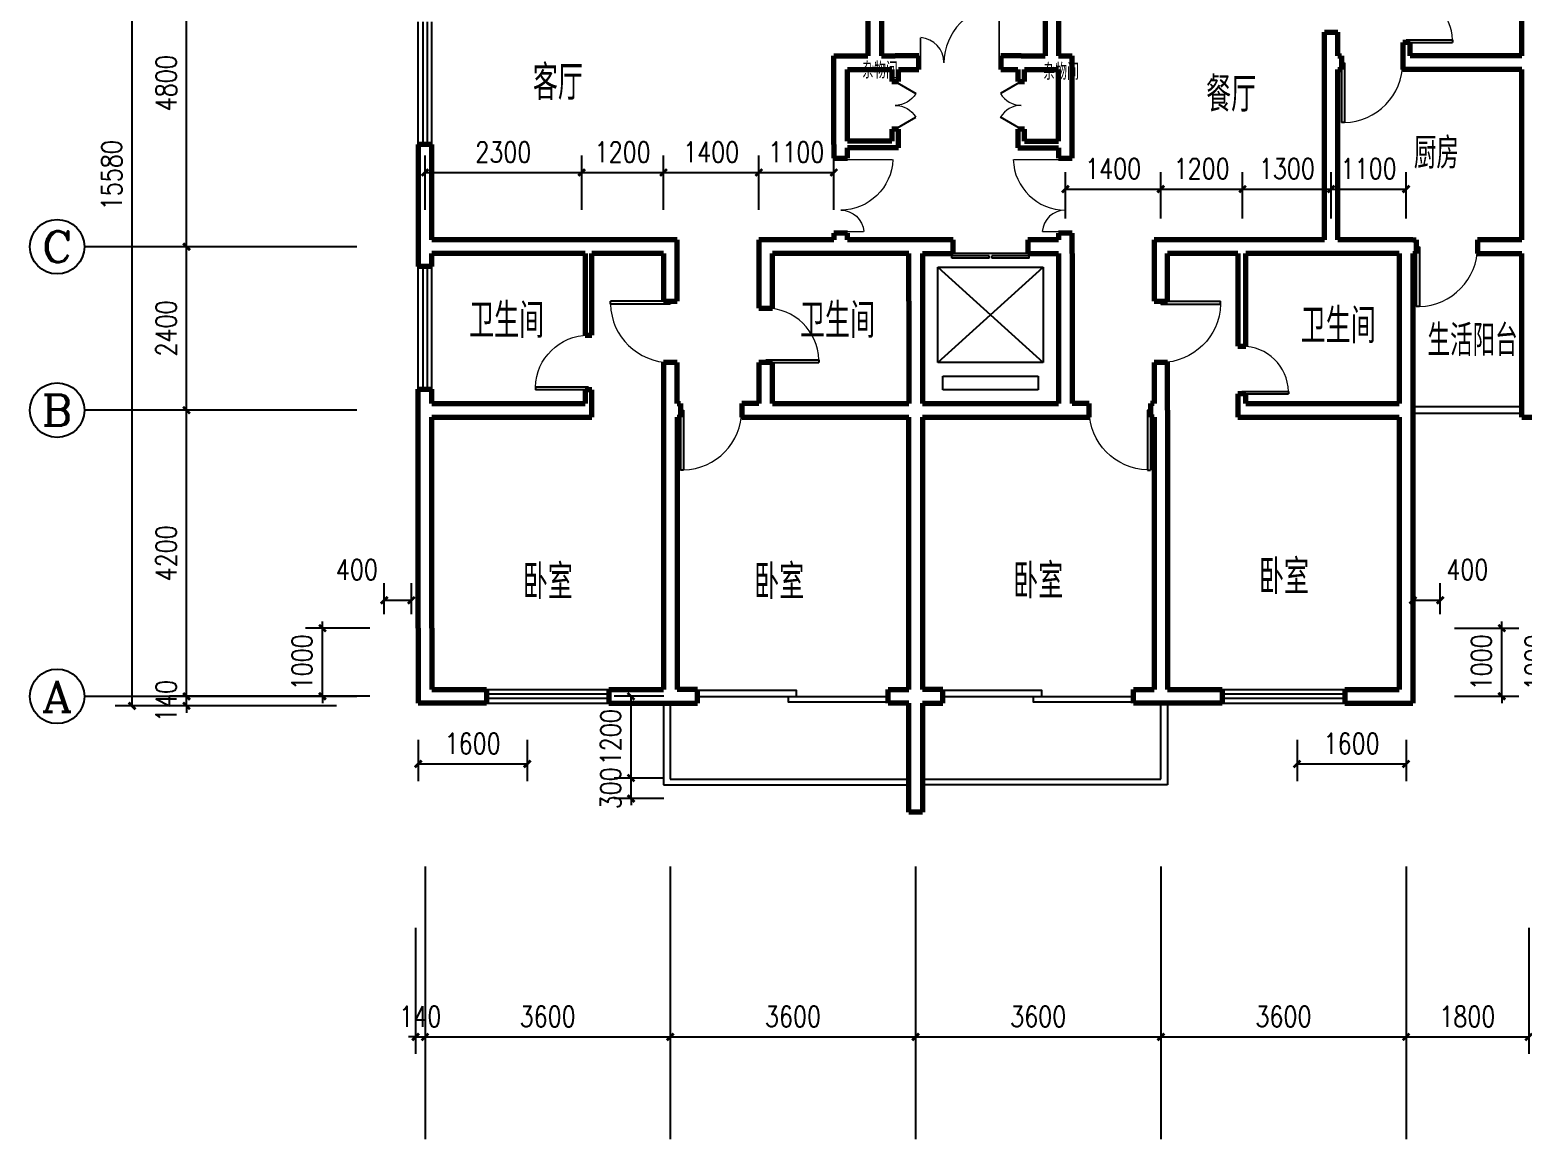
# Model space of a CAD drawing. Extents: x -389630 to -350334, y 113124 to 141441.
# Drawn here: x -389630 to -367712, y 113283 to 129566 of the extents above; entities that cross this region are included whole.
import ezdxf
from ezdxf.enums import TextEntityAlignment as Align

# ---------------------------------------------------------------- set-up
doc = ezdxf.new("R2010")
doc.units = 0
doc.header["$LTSCALE"] = 1000
doc.header["$MEASUREMENT"] = 0
doc.header["$PDMODE"] = 34
doc.linetypes.add('DASHED', pattern=[0.75, 0.5, -0.25])
doc.layers.get('0').update_dxf_attribs({"linetype": 'CONTINUOUS'})
doc.layers.get('Defpoints').update_dxf_attribs({"linetype": 'CONTINUOUS'})
for name, color, linetype in [('Balcony', 30, 'CONTINUOUS'), ('Door', 242, 'CONTINUOUS'), ('Elevator', 5, 'CONTINUOUS'), ('PUB_DIM', 3, 'CONTINUOUS'), ('PUB_TEXT', 7, 'CONTINUOUS'), ('WINDOW', 3, 'CONTINUOUS')]:
    doc.layers.add(name, color=color, linetype=linetype)
doc.layers.add('WALL', color=7, linetype='CONTINUOUS', lineweight=70)
doc.styles.add('_TCH_AXIS', font='COMPLEX', dxfattribs={"bigfont": 'GBCBIG'})
doc.styles.add('DIM_FONT', font='SIMPLEX.shx', dxfattribs={"width": 0.8})
doc.styles.add('样式 1', font='SIMPLEX.shx', dxfattribs={"bigfont": 'GBCBIG.shx'})
doc.dimstyles.new('DIMN', dxfattribs={"dimtxt": 300, "dimasz": 100, "dimexe": 250, "dimexo": 300, "dimgap": 150, "dimtad": 1, "dimdec": 0, "dimzin": 0, "dimdsep": 46, "dimtxsty": 'DIM_FONT', "dimblk": 'ARCHTICK', "dimcen": 0.09, "dimclrt": 7, "dimazin": 2, "dimtfac": 1, "dimtdec": 0, "dimtix": 1, "dimtmove": 2, "dimatfit": 3, "dimldrblk": 'ARCHTICK', "dimfxl": 1, "dimtolj": 1, "dimtzin": 0, "dimarcsym": 0})

# ---------------------------------------------------------------- blocks, each defined once
blk = doc.blocks.new('_ArchTick')
at = {"color": 0, "linetype": 'ByBlock', "const_width": 0.4}
blk.add_lwpolyline([(-0.5, -0.5), (0.5, 0.5)], dxfattribs=at)
blk = doc.blocks.new('*D607')
at = {"layer": 'Defpoints', "color": 0}
for p in [(-383970, 116683), (-383830, 116683), (-383830, 114783)]:
    blk.add_point(p, dxfattribs=at)
at = {"layer": 'PUB_DIM', "color": 0, "lineweight": -2}
for p, q in [((-383970, 116383), (-383970, 114533)), ((-383830, 116383), (-383830, 114533)), ((-383970, 114783), (-384070, 114783)), ((-383970, 114783), (-383830, 114783)), ((-383830, 114783), (-383730, 114783))]:
    blk.add_line(p, q, dxfattribs=at)
at = {"layer": 'PUB_DIM', "color": 0, "lineweight": -2, "xscale": 100, "yscale": 100, "zscale": 100}
blk.add_blockref('_ArchTick', (-383970, 114783), dxfattribs=at)
at = {"layer": 'PUB_DIM', "color": 0, "lineweight": -2, "xscale": 100, "yscale": 100, "zscale": 100, "rotation": 180}
blk.add_blockref('_ArchTick', (-383830, 114783), dxfattribs=at)
at = {"layer": 'PUB_DIM', "color": 7, "insert": (-383900, 115083), "char_height": 300, "attachment_point": 5, "style": 'DIM_FONT'}
blk.add_mtext('\\A1;140', dxfattribs=at)
blk = doc.blocks.new('*D606')
at = {"layer": 'Defpoints', "color": 0}
for p in [(-383830, 116683), (-380230, 116683), (-380230, 114783)]:
    blk.add_point(p, dxfattribs=at)
at = {"layer": 'PUB_DIM', "color": 0, "lineweight": -2}
for p, q in [((-383830, 116383), (-383830, 114533)), ((-380230, 116383), (-380230, 114533)), ((-383830, 114783), (-380230, 114783))]:
    blk.add_line(p, q, dxfattribs=at)
at = {"layer": 'PUB_DIM', "color": 0, "lineweight": -2, "xscale": 100, "yscale": 100, "zscale": 100, "rotation": 180}
blk.add_blockref('_ArchTick', (-383830, 114783), dxfattribs=at)
at = {"layer": 'PUB_DIM', "color": 0, "lineweight": -2, "xscale": 100, "yscale": 100, "zscale": 100}
blk.add_blockref('_ArchTick', (-380230, 114783), dxfattribs=at)
at = {"layer": 'PUB_DIM', "color": 7, "insert": (-382030, 115083), "char_height": 300, "attachment_point": 5, "style": 'DIM_FONT'}
blk.add_mtext('\\A1;3600', dxfattribs=at)
blk = doc.blocks.new('*D605')
at = {"layer": 'Defpoints', "color": 0}
for p in [(-380230, 116683), (-376630, 116683), (-376630, 114783)]:
    blk.add_point(p, dxfattribs=at)
at = {"layer": 'PUB_DIM', "color": 0, "lineweight": -2}
for p, q in [((-380230, 116383), (-380230, 114533)), ((-376630, 116383), (-376630, 114533)), ((-380230, 114783), (-376630, 114783))]:
    blk.add_line(p, q, dxfattribs=at)
at = {"layer": 'PUB_DIM', "color": 0, "lineweight": -2, "xscale": 100, "yscale": 100, "zscale": 100, "rotation": 180}
blk.add_blockref('_ArchTick', (-380230, 114783), dxfattribs=at)
at = {"layer": 'PUB_DIM', "color": 0, "lineweight": -2, "xscale": 100, "yscale": 100, "zscale": 100}
blk.add_blockref('_ArchTick', (-376630, 114783), dxfattribs=at)
at = {"layer": 'PUB_DIM', "color": 7, "insert": (-378430, 115083), "char_height": 300, "attachment_point": 5, "style": 'DIM_FONT'}
blk.add_mtext('\\A1;3600', dxfattribs=at)
blk = doc.blocks.new('*D604')
at = {"layer": 'Defpoints', "color": 0}
for p in [(-376630, 116683), (-373030, 116683), (-373030, 114783)]:
    blk.add_point(p, dxfattribs=at)
at = {"layer": 'PUB_DIM', "color": 0, "lineweight": -2}
for p, q in [((-376630, 116383), (-376630, 114533)), ((-373030, 116383), (-373030, 114533)), ((-376630, 114783), (-373030, 114783))]:
    blk.add_line(p, q, dxfattribs=at)
at = {"layer": 'PUB_DIM', "color": 0, "lineweight": -2, "xscale": 100, "yscale": 100, "zscale": 100, "rotation": 180}
blk.add_blockref('_ArchTick', (-376630, 114783), dxfattribs=at)
at = {"layer": 'PUB_DIM', "color": 0, "lineweight": -2, "xscale": 100, "yscale": 100, "zscale": 100}
blk.add_blockref('_ArchTick', (-373030, 114783), dxfattribs=at)
at = {"layer": 'PUB_DIM', "color": 7, "insert": (-374830, 115083), "char_height": 300, "attachment_point": 5, "style": 'DIM_FONT'}
blk.add_mtext('\\A1;3600', dxfattribs=at)
blk = doc.blocks.new('*D603')
at = {"layer": 'Defpoints', "color": 0}
for p in [(-373030, 116683), (-369430, 116683), (-369430, 114783)]:
    blk.add_point(p, dxfattribs=at)
at = {"layer": 'PUB_DIM', "color": 0, "lineweight": -2}
for p, q in [((-373030, 116383), (-373030, 114533)), ((-369430, 116383), (-369430, 114533)), ((-373030, 114783), (-369430, 114783))]:
    blk.add_line(p, q, dxfattribs=at)
at = {"layer": 'PUB_DIM', "color": 0, "lineweight": -2, "xscale": 100, "yscale": 100, "zscale": 100, "rotation": 180}
blk.add_blockref('_ArchTick', (-373030, 114783), dxfattribs=at)
at = {"layer": 'PUB_DIM', "color": 0, "lineweight": -2, "xscale": 100, "yscale": 100, "zscale": 100}
blk.add_blockref('_ArchTick', (-369430, 114783), dxfattribs=at)
at = {"layer": 'PUB_DIM', "color": 7, "insert": (-371230, 115083), "char_height": 300, "attachment_point": 5, "style": 'DIM_FONT'}
blk.add_mtext('\\A1;3600', dxfattribs=at)
blk = doc.blocks.new('*D602')
at = {"layer": 'Defpoints', "color": 0}
for p in [(-369430, 116683), (-367630, 116683), (-367630, 114783)]:
    blk.add_point(p, dxfattribs=at)
at = {"layer": 'PUB_DIM', "color": 0, "lineweight": -2}
for p, q in [((-369430, 116383), (-369430, 114533)), ((-367630, 116383), (-367630, 114533)), ((-369430, 114783), (-367630, 114783))]:
    blk.add_line(p, q, dxfattribs=at)
at = {"layer": 'PUB_DIM', "color": 0, "lineweight": -2, "xscale": 100, "yscale": 100, "zscale": 100, "rotation": 180}
blk.add_blockref('_ArchTick', (-369430, 114783), dxfattribs=at)
at = {"layer": 'PUB_DIM', "color": 0, "lineweight": -2, "xscale": 100, "yscale": 100, "zscale": 100}
blk.add_blockref('_ArchTick', (-367630, 114783), dxfattribs=at)
at = {"layer": 'PUB_DIM', "color": 7, "insert": (-368530, 115083), "char_height": 300, "attachment_point": 5, "style": 'DIM_FONT'}
blk.add_mtext('\\A1;1800', dxfattribs=at)
blk = doc.blocks.new('*D538')
at = {"layer": 'Defpoints', "color": 0}
for p in [(-380806, 118583), (-380025, 118583), (-380025, 118283)]:
    blk.add_point(p, dxfattribs=at)
at = {"layer": 'PUB_DIM', "color": 0, "lineweight": -2}
for p, q in [((-380325, 118583), (-381056, 118583)), ((-380806, 118583), (-380806, 118683)), ((-380806, 118283), (-380806, 118583)), ((-380325, 118283), (-381056, 118283)), ((-380806, 118283), (-380806, 118183))]:
    blk.add_line(p, q, dxfattribs=at)
at = {"layer": 'PUB_DIM', "color": 0, "lineweight": -2, "xscale": 100, "yscale": 100, "zscale": 100}
for p, rotation in [((-380806, 118583), 270), ((-380806, 118283), 90)]:
    blk.add_blockref('_ArchTick', p, dxfattribs=dict(at, rotation=rotation))
at = {"layer": 'PUB_DIM', "color": 7, "insert": (-381106, 118433), "char_height": 300, "attachment_point": 5, "rotation": 90, "style": 'DIM_FONT'}
blk.add_mtext('\\A1;300', dxfattribs=at)
blk = doc.blocks.new('*D537')
at = {"layer": 'Defpoints', "color": 0}
for p in [(-380806, 119783), (-380025, 119783), (-380025, 118583)]:
    blk.add_point(p, dxfattribs=at)
at = {"layer": 'PUB_DIM', "color": 0, "lineweight": -2}
for p, q in [((-380325, 119783), (-381056, 119783)), ((-380806, 118583), (-380806, 119783)), ((-380325, 118583), (-381056, 118583))]:
    blk.add_line(p, q, dxfattribs=at)
at = {"layer": 'PUB_DIM', "color": 0, "lineweight": -2, "xscale": 100, "yscale": 100, "zscale": 100}
for p, rotation in [((-380806, 119783), 90), ((-380806, 118583), 270)]:
    blk.add_blockref('_ArchTick', p, dxfattribs=dict(at, rotation=rotation))
at = {"layer": 'PUB_DIM', "color": 7, "insert": (-381106, 119183), "char_height": 300, "attachment_point": 5, "rotation": 90, "style": 'DIM_FONT'}
blk.add_mtext('\\A1;1200', dxfattribs=at)
blk = doc.blocks.new('*D536')
at = {"layer": 'Defpoints', "color": 0}
for p in [(-381530, 127472), (-383830, 126626), (-381530, 126626)]:
    blk.add_point(p, dxfattribs=at)
at = {"layer": 'PUB_DIM', "color": 0, "lineweight": -2}
for p, q in [((-383830, 126926), (-383830, 127722)), ((-381530, 126926), (-381530, 127722)), ((-383830, 127472), (-381530, 127472))]:
    blk.add_line(p, q, dxfattribs=at)
at = {"layer": 'PUB_DIM', "color": 0, "lineweight": -2, "xscale": 100, "yscale": 100, "zscale": 100, "rotation": 180}
blk.add_blockref('_ArchTick', (-383830, 127472), dxfattribs=at)
at = {"layer": 'PUB_DIM', "color": 0, "lineweight": -2, "xscale": 100, "yscale": 100, "zscale": 100}
blk.add_blockref('_ArchTick', (-381530, 127472), dxfattribs=at)
at = {"layer": 'PUB_DIM', "color": 7, "insert": (-382680, 127772), "char_height": 300, "attachment_point": 5, "style": 'DIM_FONT'}
blk.add_mtext('\\A1;2300', dxfattribs=at)
blk = doc.blocks.new('*D535')
at = {"layer": 'Defpoints', "color": 0}
for p in [(-380330, 127472), (-381530, 126626), (-380330, 126626)]:
    blk.add_point(p, dxfattribs=at)
at = {"layer": 'PUB_DIM', "color": 0, "lineweight": -2}
for p, q in [((-381530, 126926), (-381530, 127722)), ((-380330, 126926), (-380330, 127722)), ((-381530, 127472), (-380330, 127472))]:
    blk.add_line(p, q, dxfattribs=at)
at = {"layer": 'PUB_DIM', "color": 0, "lineweight": -2, "xscale": 100, "yscale": 100, "zscale": 100, "rotation": 180}
blk.add_blockref('_ArchTick', (-381530, 127472), dxfattribs=at)
at = {"layer": 'PUB_DIM', "color": 0, "lineweight": -2, "xscale": 100, "yscale": 100, "zscale": 100}
blk.add_blockref('_ArchTick', (-380330, 127472), dxfattribs=at)
at = {"layer": 'PUB_DIM', "color": 7, "insert": (-380930, 127772), "char_height": 300, "attachment_point": 5, "style": 'DIM_FONT'}
blk.add_mtext('\\A1;1200', dxfattribs=at)
blk = doc.blocks.new('*D534')
at = {"layer": 'Defpoints', "color": 0}
for p in [(-378930, 127472), (-380330, 126626), (-378930, 126626)]:
    blk.add_point(p, dxfattribs=at)
at = {"layer": 'PUB_DIM', "color": 0, "lineweight": -2}
for p, q in [((-380330, 126926), (-380330, 127722)), ((-378930, 126926), (-378930, 127722)), ((-380330, 127472), (-378930, 127472))]:
    blk.add_line(p, q, dxfattribs=at)
at = {"layer": 'PUB_DIM', "color": 0, "lineweight": -2, "xscale": 100, "yscale": 100, "zscale": 100, "rotation": 180}
blk.add_blockref('_ArchTick', (-380330, 127472), dxfattribs=at)
at = {"layer": 'PUB_DIM', "color": 0, "lineweight": -2, "xscale": 100, "yscale": 100, "zscale": 100}
blk.add_blockref('_ArchTick', (-378930, 127472), dxfattribs=at)
at = {"layer": 'PUB_DIM', "color": 7, "insert": (-379630, 127772), "char_height": 300, "attachment_point": 5, "style": 'DIM_FONT'}
blk.add_mtext('\\A1;1400', dxfattribs=at)
blk = doc.blocks.new('*D533')
at = {"layer": 'Defpoints', "color": 0}
for p in [(-377830, 127472), (-378930, 126626), (-377830, 126626)]:
    blk.add_point(p, dxfattribs=at)
at = {"layer": 'PUB_DIM', "color": 0, "lineweight": -2}
for p, q in [((-378930, 126926), (-378930, 127722)), ((-377830, 126926), (-377830, 127722)), ((-378930, 127472), (-377830, 127472))]:
    blk.add_line(p, q, dxfattribs=at)
at = {"layer": 'PUB_DIM', "color": 0, "lineweight": -2, "xscale": 100, "yscale": 100, "zscale": 100, "rotation": 180}
blk.add_blockref('_ArchTick', (-378930, 127472), dxfattribs=at)
at = {"layer": 'PUB_DIM', "color": 0, "lineweight": -2, "xscale": 100, "yscale": 100, "zscale": 100}
blk.add_blockref('_ArchTick', (-377830, 127472), dxfattribs=at)
at = {"layer": 'PUB_DIM', "color": 7, "insert": (-378380, 127772), "char_height": 300, "attachment_point": 5, "style": 'DIM_FONT'}
blk.add_mtext('\\A1;1100', dxfattribs=at)
blk = doc.blocks.new('*D532')
at = {"layer": 'Defpoints', "color": 0}
for p in [(-373030, 127229), (-374430, 126499), (-373030, 126499)]:
    blk.add_point(p, dxfattribs=at)
at = {"layer": 'PUB_DIM', "color": 0, "lineweight": -2}
for p, q in [((-374430, 126799), (-374430, 127479)), ((-373030, 126799), (-373030, 127479)), ((-374430, 127229), (-373030, 127229))]:
    blk.add_line(p, q, dxfattribs=at)
at = {"layer": 'PUB_DIM', "color": 0, "lineweight": -2, "xscale": 100, "yscale": 100, "zscale": 100, "rotation": 180}
blk.add_blockref('_ArchTick', (-374430, 127229), dxfattribs=at)
at = {"layer": 'PUB_DIM', "color": 0, "lineweight": -2, "xscale": 100, "yscale": 100, "zscale": 100}
blk.add_blockref('_ArchTick', (-373030, 127229), dxfattribs=at)
at = {"layer": 'PUB_DIM', "color": 7, "insert": (-373730, 127529), "char_height": 300, "attachment_point": 5, "style": 'DIM_FONT'}
blk.add_mtext('\\A1;1400', dxfattribs=at)
blk = doc.blocks.new('*D531')
at = {"layer": 'Defpoints', "color": 0}
for p in [(-371830, 127229), (-373030, 126499), (-371830, 126499)]:
    blk.add_point(p, dxfattribs=at)
at = {"layer": 'PUB_DIM', "color": 0, "lineweight": -2}
for p, q in [((-373030, 126799), (-373030, 127479)), ((-371830, 126799), (-371830, 127479)), ((-373030, 127229), (-371830, 127229))]:
    blk.add_line(p, q, dxfattribs=at)
at = {"layer": 'PUB_DIM', "color": 0, "lineweight": -2, "xscale": 100, "yscale": 100, "zscale": 100, "rotation": 180}
blk.add_blockref('_ArchTick', (-373030, 127229), dxfattribs=at)
at = {"layer": 'PUB_DIM', "color": 0, "lineweight": -2, "xscale": 100, "yscale": 100, "zscale": 100}
blk.add_blockref('_ArchTick', (-371830, 127229), dxfattribs=at)
at = {"layer": 'PUB_DIM', "color": 7, "insert": (-372430, 127529), "char_height": 300, "attachment_point": 5, "style": 'DIM_FONT'}
blk.add_mtext('\\A1;1200', dxfattribs=at)
blk = doc.blocks.new('*D530')
at = {"layer": 'Defpoints', "color": 0}
for p in [(-370530, 127229), (-371830, 126499), (-370530, 126499)]:
    blk.add_point(p, dxfattribs=at)
at = {"layer": 'PUB_DIM', "color": 0, "lineweight": -2}
for p, q in [((-371830, 126799), (-371830, 127479)), ((-370530, 126799), (-370530, 127479)), ((-371830, 127229), (-370530, 127229))]:
    blk.add_line(p, q, dxfattribs=at)
at = {"layer": 'PUB_DIM', "color": 0, "lineweight": -2, "xscale": 100, "yscale": 100, "zscale": 100, "rotation": 180}
blk.add_blockref('_ArchTick', (-371830, 127229), dxfattribs=at)
at = {"layer": 'PUB_DIM', "color": 0, "lineweight": -2, "xscale": 100, "yscale": 100, "zscale": 100}
blk.add_blockref('_ArchTick', (-370530, 127229), dxfattribs=at)
at = {"layer": 'PUB_DIM', "color": 7, "insert": (-371180, 127529), "char_height": 300, "attachment_point": 5, "style": 'DIM_FONT'}
blk.add_mtext('\\A1;1300', dxfattribs=at)
blk = doc.blocks.new('*D529')
at = {"layer": 'Defpoints', "color": 0}
for p in [(-369430, 127229), (-370530, 126499), (-369430, 126499)]:
    blk.add_point(p, dxfattribs=at)
at = {"layer": 'PUB_DIM', "color": 0, "lineweight": -2}
for p, q in [((-370530, 126799), (-370530, 127479)), ((-369430, 126799), (-369430, 127479)), ((-370530, 127229), (-369430, 127229))]:
    blk.add_line(p, q, dxfattribs=at)
at = {"layer": 'PUB_DIM', "color": 0, "lineweight": -2, "xscale": 100, "yscale": 100, "zscale": 100, "rotation": 180}
blk.add_blockref('_ArchTick', (-370530, 127229), dxfattribs=at)
at = {"layer": 'PUB_DIM', "color": 0, "lineweight": -2, "xscale": 100, "yscale": 100, "zscale": 100}
blk.add_blockref('_ArchTick', (-369430, 127229), dxfattribs=at)
at = {"layer": 'PUB_DIM', "color": 7, "insert": (-369980, 127529), "char_height": 300, "attachment_point": 5, "style": 'DIM_FONT'}
blk.add_mtext('\\A1;1100', dxfattribs=at)
blk = doc.blocks.new('*D528')
at = {"layer": 'Defpoints', "color": 0}
for p in [(-387330, 119783), (-384830, 119783), (-384830, 119643)]:
    blk.add_point(p, dxfattribs=at)
at = {"layer": 'PUB_DIM', "color": 0, "lineweight": -2}
for p, q in [((-385130, 119783), (-387580, 119783)), ((-387330, 119783), (-387330, 119883)), ((-387330, 119643), (-387330, 119783)), ((-385130, 119643), (-387580, 119643)), ((-387330, 119643), (-387330, 119543))]:
    blk.add_line(p, q, dxfattribs=at)
at = {"layer": 'PUB_DIM', "color": 0, "lineweight": -2, "xscale": 100, "yscale": 100, "zscale": 100}
for p, rotation in [((-387330, 119783), 270), ((-387330, 119643), 90)]:
    blk.add_blockref('_ArchTick', p, dxfattribs=dict(at, rotation=rotation))
at = {"layer": 'PUB_DIM', "color": 7, "insert": (-387630, 119713), "char_height": 300, "attachment_point": 5, "rotation": 90, "style": 'DIM_FONT'}
blk.add_mtext('\\A1;140', dxfattribs=at)
blk = doc.blocks.new('*D527')
at = {"layer": 'Defpoints', "color": 0}
for p in [(-387330, 123983), (-384830, 123983), (-384830, 119783)]:
    blk.add_point(p, dxfattribs=at)
at = {"layer": 'PUB_DIM', "color": 0, "lineweight": -2}
for p, q in [((-385130, 123983), (-387580, 123983)), ((-387330, 119783), (-387330, 123983)), ((-385130, 119783), (-387580, 119783))]:
    blk.add_line(p, q, dxfattribs=at)
at = {"layer": 'PUB_DIM', "color": 0, "lineweight": -2, "xscale": 100, "yscale": 100, "zscale": 100}
for p, rotation in [((-387330, 123983), 90), ((-387330, 119783), 270)]:
    blk.add_blockref('_ArchTick', p, dxfattribs=dict(at, rotation=rotation))
at = {"layer": 'PUB_DIM', "color": 7, "insert": (-387630, 121883), "char_height": 300, "attachment_point": 5, "rotation": 90, "style": 'DIM_FONT'}
blk.add_mtext('\\A1;4200', dxfattribs=at)
blk = doc.blocks.new('*D526')
at = {"layer": 'Defpoints', "color": 0}
for p in [(-387330, 126383), (-384830, 126383), (-384830, 123983)]:
    blk.add_point(p, dxfattribs=at)
at = {"layer": 'PUB_DIM', "color": 0, "lineweight": -2}
for p, q in [((-385130, 126383), (-387580, 126383)), ((-387330, 123983), (-387330, 126383)), ((-385130, 123983), (-387580, 123983))]:
    blk.add_line(p, q, dxfattribs=at)
at = {"layer": 'PUB_DIM', "color": 0, "lineweight": -2, "xscale": 100, "yscale": 100, "zscale": 100}
for p, rotation in [((-387330, 126383), 90), ((-387330, 123983), 270)]:
    blk.add_blockref('_ArchTick', p, dxfattribs=dict(at, rotation=rotation))
at = {"layer": 'PUB_DIM', "color": 7, "insert": (-387630, 125183), "char_height": 300, "attachment_point": 5, "rotation": 90, "style": 'DIM_FONT'}
blk.add_mtext('\\A1;2400', dxfattribs=at)
blk = doc.blocks.new('*D525')
at = {"layer": 'Defpoints', "color": 0}
for p in [(-387330, 131183), (-384830, 131183), (-384830, 126383)]:
    blk.add_point(p, dxfattribs=at)
at = {"layer": 'PUB_DIM', "color": 0, "lineweight": -2}
for p, q in [((-385130, 131183), (-387580, 131183)), ((-387330, 126383), (-387330, 131183)), ((-385130, 126383), (-387580, 126383))]:
    blk.add_line(p, q, dxfattribs=at)
at = {"layer": 'PUB_DIM', "color": 0, "lineweight": -2, "xscale": 100, "yscale": 100, "zscale": 100}
for p, rotation in [((-387330, 131183), 90), ((-387330, 126383), 270)]:
    blk.add_blockref('_ArchTick', p, dxfattribs=dict(at, rotation=rotation))
at = {"layer": 'PUB_DIM', "color": 7, "insert": (-387630, 128783), "char_height": 300, "attachment_point": 5, "rotation": 90, "style": 'DIM_FONT'}
blk.add_mtext('\\A1;4800', dxfattribs=at)
blk = doc.blocks.new('*D522')
at = {"layer": 'Defpoints', "color": 0}
for p in [(-388130, 135223), (-385130, 135223), (-385130, 119643)]:
    blk.add_point(p, dxfattribs=at)
at = {"layer": 'PUB_DIM', "color": 0, "lineweight": -2}
for p, q in [((-385430, 135223), (-388380, 135223)), ((-388130, 119643), (-388130, 135223)), ((-385430, 119643), (-388380, 119643))]:
    blk.add_line(p, q, dxfattribs=at)
at = {"layer": 'PUB_DIM', "color": 0, "lineweight": -2, "xscale": 100, "yscale": 100, "zscale": 100}
for p, rotation in [((-388130, 135223), 90), ((-388130, 119643), 270)]:
    blk.add_blockref('_ArchTick', p, dxfattribs=dict(at, rotation=rotation))
at = {"layer": 'PUB_DIM', "color": 7, "insert": (-388430, 127433), "char_height": 300, "attachment_point": 5, "rotation": 90, "style": 'DIM_FONT'}
blk.add_mtext('\\A1;15580', dxfattribs=at)
blk = doc.blocks.new('$DorLib2D$00000001')
for p, q in [((0.45, 0.975), (0.5, 0.975)), ((0.45, 0), (0.45, 0.975)), ((0.5, 0), (0.5, 0.975)), ((0.5, 0), (0.45, 0))]:
    blk.add_line(p, q)
at = {"lineweight": 13}
blk.add_arc((0.475, 0), 0.975, 91.4693, 180, dxfattribs=at)
blk = doc.blocks.new('$DorLib2D$00000025')
at = {"const_width": 0.02}
for points in [[(0.481, -0.001), (0.481, 0.691)], [(-0.481, 0.001), (-0.481, 0.308)]]:
    blk.add_lwpolyline(points, dxfattribs=at)
at = {"lineweight": 13}
for centre, radius, start, end in [((0.505, -0.002), 0.699, 91.9397, 179.7238), ((-0.501, 0.003), 0.307, 359.7899, 85.7508)]:
    blk.add_arc(centre, radius, start, end, dxfattribs=at)
blk = doc.blocks.new('$TCHSYS$LDOR22D')
for p, q in [((-0.517, 0.833), (-0.017, 0.833)), ((-0.517, 0.833), (-0.517, 0.667)), ((-0.017, 0.833), (-0.017, 0.667)), ((0.017, 0.833), (0.017, 0.667)), ((0.017, 0.833), (0.517, 0.833)), ((0.517, 0.833), (0.517, 0.667)), ((-0.517, 0.667), (-0.017, 0.667)), ((0.017, 0.667), (0.517, 0.667)), ((-0.5, 0.5), (0.5, 0.5))]:
    blk.add_line(p, q)
blk = doc.blocks.new('$DorLib2D$00000006')
for p, q in [((-0.5, 0), (-0.25, 0.433)), ((0.5, 0), (0.25, 0.433))]:
    blk.add_line(p, q)
at = {"lineweight": 13}
for centre, start, end in [((-0.5, 0), 0, 60), ((0.5, 0), 120, 180)]:
    blk.add_arc(centre, 0.5, start, end, dxfattribs=at)
blk = doc.blocks.new('*D475')
at = {"layer": 'Defpoints', "color": 0}
for p in [(-367235, 120783), (-366239, 120783), (-366239, 119783)]:
    blk.add_point(p, dxfattribs=at)
at = {"layer": 'PUB_DIM', "color": 0, "lineweight": -2}
for p, q in [((-366539, 120783), (-367485, 120783)), ((-367235, 120783), (-367235, 120883)), ((-367235, 119783), (-367235, 120783)), ((-366539, 119783), (-367485, 119783)), ((-367235, 119783), (-367235, 119683))]:
    blk.add_line(p, q, dxfattribs=at)
at = {"layer": 'PUB_DIM', "color": 0, "lineweight": -2, "xscale": 100, "yscale": 100, "zscale": 100}
for p, rotation in [((-367235, 120783), 270), ((-367235, 119783), 90)]:
    blk.add_blockref('_ArchTick', p, dxfattribs=dict(at, rotation=rotation))
at = {"layer": 'PUB_DIM', "color": 7, "insert": (-367535, 120283), "char_height": 300, "attachment_point": 5, "rotation": 90, "style": 'DIM_FONT'}
blk.add_mtext('\\A1;1000', dxfattribs=at)
blk = doc.blocks.new('*D471')
at = {"layer": 'Defpoints', "color": 0}
for p in [(-369021, 120783), (-368025, 120783), (-369021, 119783)]:
    blk.add_point(p, dxfattribs=at)
at = {"layer": 'PUB_DIM', "color": 0, "lineweight": -2}
for p, q in [((-368721, 120783), (-367775, 120783)), ((-368025, 120783), (-368025, 120883)), ((-368025, 119783), (-368025, 120783)), ((-368721, 119783), (-367775, 119783)), ((-368025, 119783), (-368025, 119683))]:
    blk.add_line(p, q, dxfattribs=at)
at = {"layer": 'PUB_DIM', "color": 0, "lineweight": -2, "xscale": 100, "yscale": 100, "zscale": 100}
for p, rotation in [((-368025, 120783), 270), ((-368025, 119783), 90)]:
    blk.add_blockref('_ArchTick', p, dxfattribs=dict(at, rotation=rotation))
at = {"layer": 'PUB_DIM', "color": 7, "insert": (-368325, 120283), "char_height": 300, "attachment_point": 5, "rotation": 90, "style": 'DIM_FONT'}
blk.add_mtext('\\A1;1000', dxfattribs=at)
blk = doc.blocks.new('*D470')
at = {"layer": 'Defpoints', "color": 0}
for p in [(-368930, 121193), (-369330, 120689), (-368930, 120689)]:
    blk.add_point(p, dxfattribs=at)
at = {"layer": 'PUB_DIM', "color": 0, "lineweight": -2}
for p, q in [((-369330, 120989), (-369330, 121443)), ((-368930, 120989), (-368930, 121443)), ((-369330, 121193), (-368930, 121193))]:
    blk.add_line(p, q, dxfattribs=at)
at = {"layer": 'PUB_DIM', "color": 0, "lineweight": -2, "xscale": 100, "yscale": 100, "zscale": 100, "rotation": 180}
blk.add_blockref('_ArchTick', (-369330, 121193), dxfattribs=at)
at = {"layer": 'PUB_DIM', "color": 0, "lineweight": -2, "xscale": 100, "yscale": 100, "zscale": 100}
blk.add_blockref('_ArchTick', (-368930, 121193), dxfattribs=at)
at = {"layer": 'PUB_DIM', "color": 7, "insert": (-368530, 121643), "char_height": 300, "attachment_point": 5, "style": 'DIM_FONT'}
blk.add_mtext('\\A1;400', dxfattribs=at)
blk = doc.blocks.new('*D469')
at = {"layer": 'Defpoints', "color": 0}
for p in [(-371030, 119444), (-369430, 119444), (-369430, 118790)]:
    blk.add_point(p, dxfattribs=at)
at = {"layer": 'PUB_DIM', "color": 0, "lineweight": -2}
for p, q in [((-371030, 119144), (-371030, 118540)), ((-369430, 119144), (-369430, 118540)), ((-371030, 118790), (-369430, 118790))]:
    blk.add_line(p, q, dxfattribs=at)
at = {"layer": 'PUB_DIM', "color": 0, "lineweight": -2, "xscale": 100, "yscale": 100, "zscale": 100, "rotation": 180}
blk.add_blockref('_ArchTick', (-371030, 118790), dxfattribs=at)
at = {"layer": 'PUB_DIM', "color": 0, "lineweight": -2, "xscale": 100, "yscale": 100, "zscale": 100}
blk.add_blockref('_ArchTick', (-369430, 118790), dxfattribs=at)
at = {"layer": 'PUB_DIM', "color": 7, "insert": (-370230, 119090), "char_height": 300, "attachment_point": 5, "style": 'DIM_FONT'}
blk.add_mtext('\\A1;1600', dxfattribs=at)
blk = doc.blocks.new('*D468')
at = {"layer": 'Defpoints', "color": 0}
for p in [(-383930, 119444), (-382330, 119444), (-382330, 118790)]:
    blk.add_point(p, dxfattribs=at)
at = {"layer": 'PUB_DIM', "color": 0, "lineweight": -2}
for p, q in [((-383930, 119144), (-383930, 118540)), ((-382330, 119144), (-382330, 118540)), ((-383930, 118790), (-382330, 118790))]:
    blk.add_line(p, q, dxfattribs=at)
at = {"layer": 'PUB_DIM', "color": 0, "lineweight": -2, "xscale": 100, "yscale": 100, "zscale": 100, "rotation": 180}
blk.add_blockref('_ArchTick', (-383930, 118790), dxfattribs=at)
at = {"layer": 'PUB_DIM', "color": 0, "lineweight": -2, "xscale": 100, "yscale": 100, "zscale": 100}
blk.add_blockref('_ArchTick', (-382330, 118790), dxfattribs=at)
at = {"layer": 'PUB_DIM', "color": 7, "insert": (-383130, 119090), "char_height": 300, "attachment_point": 5, "style": 'DIM_FONT'}
blk.add_mtext('\\A1;1600', dxfattribs=at)
blk = doc.blocks.new('*D467')
at = {"layer": 'Defpoints', "color": 0}
for p in [(-384030, 121193), (-384430, 120689), (-384030, 120689)]:
    blk.add_point(p, dxfattribs=at)
at = {"layer": 'PUB_DIM', "color": 0, "lineweight": -2}
for p, q in [((-384430, 120989), (-384430, 121443)), ((-384030, 120989), (-384030, 121443)), ((-384430, 121193), (-384030, 121193))]:
    blk.add_line(p, q, dxfattribs=at)
at = {"layer": 'PUB_DIM', "color": 0, "lineweight": -2, "xscale": 100, "yscale": 100, "zscale": 100, "rotation": 180}
blk.add_blockref('_ArchTick', (-384430, 121193), dxfattribs=at)
at = {"layer": 'PUB_DIM', "color": 0, "lineweight": -2, "xscale": 100, "yscale": 100, "zscale": 100}
blk.add_blockref('_ArchTick', (-384030, 121193), dxfattribs=at)
at = {"layer": 'PUB_DIM', "color": 7, "insert": (-384830, 121643), "char_height": 300, "attachment_point": 5, "style": 'DIM_FONT'}
blk.add_mtext('\\A1;400', dxfattribs=at)
blk = doc.blocks.new('*D466')
at = {"layer": 'Defpoints', "color": 0}
for p in [(-385335, 120783), (-384339, 120783), (-384339, 119783)]:
    blk.add_point(p, dxfattribs=at)
at = {"layer": 'PUB_DIM', "color": 0, "lineweight": -2}
for p, q in [((-384639, 120783), (-385585, 120783)), ((-385335, 120783), (-385335, 120883)), ((-385335, 119783), (-385335, 120783)), ((-384639, 119783), (-385585, 119783)), ((-385335, 119783), (-385335, 119683))]:
    blk.add_line(p, q, dxfattribs=at)
at = {"layer": 'PUB_DIM', "color": 0, "lineweight": -2, "xscale": 100, "yscale": 100, "zscale": 100}
for p, rotation in [((-385335, 120783), 270), ((-385335, 119783), 90)]:
    blk.add_blockref('_ArchTick', p, dxfattribs=dict(at, rotation=rotation))
at = {"layer": 'PUB_DIM', "color": 7, "insert": (-385635, 120283), "char_height": 300, "attachment_point": 5, "rotation": 90, "style": 'DIM_FONT'}
blk.add_mtext('\\A1;1000', dxfattribs=at)
blk = doc.blocks.new('$TCHSYS$WIN2D')
for p, q in [((-0.5, 0.5), (0.5, 0.5)), ((0.5, 0.167), (-0.5, 0.167)), ((0.5, -0.167), (-0.5, -0.167)), ((-0.5, -0.5), (0.5, -0.5))]:
    blk.add_line(p, q)
blk = doc.blocks.new('$WinLib2D$00000001')
for p, q in [((-0.5, 0.5), (0.5, 0.5)), ((0.5, 0.167), (-0.5, 0.167)), ((0.5, -0.167), (-0.5, -0.167)), ((-0.5, -0.5), (0.5, -0.5))]:
    blk.add_line(p, q)
blk = doc.blocks.new('$DorLib2D$00000019')
for points in [[(-0.5, 0), (0.0192, 0), (0.0192, 0.025), (-0.5, 0.025)], [(0.5, -0.025), (-0.024, -0.025), (-0.024, 0), (0.5, 0)]]:
    blk.add_lwpolyline(points, close=True)

msp = doc.modelspace()

# ---------------------------------------------------------------- linework, layer by layer
at = {"layer": 'Balcony'}
for p, q in [((-367729.9, 124032.8), (-369329.9, 124032.8)), ((-369329.9, 124032.8), (-369329.9, 123932.8)), ((-367729.9, 123932.8), (-369329.9, 123932.8)), ((-367729.9, 124032.8), (-367729.9, 123932.8)), ((-380329.9, 119682.8), (-380329.9, 118482.8)), ((-380329.9, 119682.8), (-380229.9, 119682.8)), ((-380229.9, 119682.8), (-380229.9, 118567.9)), ((-373029.9, 118567.9), (-373029.9, 119682.8)), ((-373029.9, 119682.8), (-372929.9, 119682.8)), ((-372929.9, 119682.8), (-372929.9, 118482.8)), ((-380329.9, 118482.8), (-376729.9, 118482.8)), ((-380229.9, 118567.9), (-376729.9, 118567.9)), ((-376729.9, 118482.8), (-376729.9, 118567.9)), ((-376529.9, 118567.9), (-373029.9, 118567.9)), ((-376529.9, 118482.8), (-376529.9, 118567.9)), ((-372929.9, 118482.8), (-376529.9, 118482.8))]:
    msp.add_line(p, q, dxfattribs=at)
at = {"layer": 'Elevator'}
for p, q in [((-376304.9, 124682.8), (-376304.9, 126082.8)), ((-376304.9, 126082.8), (-374754.9, 126082.8)), ((-376304.9, 124682.8), (-374754.9, 126082.8)), ((-376304.9, 126082.8), (-374754.9, 124682.8)), ((-374754.9, 126082.8), (-374754.9, 124682.8)), ((-374754.9, 124682.8), (-376304.9, 124682.8)), ((-376229.9, 124282.8), (-376229.9, 124482.8)), ((-376229.9, 124482.8), (-374829.9, 124482.8)), ((-374829.9, 124282.8), (-376229.9, 124282.8)), ((-374829.9, 124482.8), (-374829.9, 124282.8))]:
    msp.add_line(p, q, dxfattribs=at)
at = {"layer": 'PUB_DIM'}
for p, q in [((-384829.9, 126382.8), (-388829.9, 126382.8)), ((-384829.9, 123982.8), (-388829.9, 123982.8)), ((-384829.9, 119782.8), (-388829.9, 119782.8)), ((-383829.9, 117282.8), (-383829.9, 113282.8)), ((-380229.9, 117282.8), (-380229.9, 113282.8)), ((-376629.9, 117282.8), (-376629.9, 113282.8)), ((-373029.9, 117282.8), (-373029.9, 113282.8)), ((-369429.9, 117282.8), (-369429.9, 113282.8))]:
    msp.add_line(p, q, dxfattribs=at)
for centre in [(-389229.9, 126382.8), (-389229.9, 123982.8), (-389229.9, 119782.8)]:
    msp.add_circle(centre, 400, dxfattribs=at)
at = {"layer": 'WALL'}
for p, q in [((-374729.9, 133782.8), (-374729.9, 129182.8)), ((-374529.9, 133882.8), (-374529.9, 129182.8)), ((-377329.9, 132282.8), (-377329.9, 129182.8)), ((-377129.9, 132382.8), (-377129.9, 129182.8)), ((-367729.9, 129182.8), (-367729.9, 131382.8)), ((-370629.9, 129082.8), (-370629.9, 129532.8)), ((-370629.9, 129532.8), (-370429.9, 129532.8)), ((-370429.9, 129182.8), (-370429.9, 129532.8)), ((-369370, 129382.8), (-369479.9, 129382.8)), ((-369479.9, 129382.8), (-369479.9, 128982.8)), ((-369370, 129182.8), (-369370, 129382.8)), ((-377829.9, 127882.8), (-377829.9, 129182.8)), ((-377829.9, 129182.8), (-377329.9, 129182.8)), ((-377129.9, 129182.8), (-376929.9, 129182.8)), ((-376579.9, 129182.8), (-376929.9, 129182.8)), ((-376579.9, 128982.8), (-376579.9, 129182.8)), ((-375079.9, 129182.8), (-375379.9, 129182.8)), ((-375379.9, 129182.8), (-375379.9, 128982.8)), ((-375079.9, 129182.8), (-374729.9, 129182.8)), ((-374529.9, 129182.8), (-374329.9, 129182.8)), ((-374329.9, 127882.8), (-374329.9, 129182.8)), ((-370429.9, 129182.8), (-370379.9, 129182.8)), ((-370379.9, 129182.8), (-370379.9, 128982.8)), ((-367729.9, 129182.8), (-369370, 129182.8)), ((-377629.9, 127932.8), (-377629.9, 128982.8)), ((-377629.9, 128982.8), (-377229.9, 128982.8)), ((-377229.9, 128982.8), (-376979.9, 128982.8)), ((-376979.9, 128982.8), (-376979.9, 128807.8)), ((-376879.9, 128982.8), (-376579.9, 128982.8)), ((-376879.9, 128807.8), (-376879.9, 128982.8)), ((-375379.9, 128982.8), (-375129.9, 128982.8)), ((-375129.9, 128982.8), (-375129.9, 128807.8)), ((-375029.9, 128807.8), (-375029.9, 128982.8)), ((-375029.9, 128982.8), (-374629.9, 128982.8)), ((-374629.9, 128982.8), (-374529.9, 128982.8)), ((-374529.9, 127932.8), (-374529.9, 128982.8)), ((-370629.9, 126482.8), (-370629.9, 129082.8)), ((-370429.9, 126482.8), (-370429.9, 128982.8)), ((-370429.9, 128982.8), (-370379.9, 128982.8)), ((-367729.9, 128982.8), (-369479.9, 128982.8)), ((-367729.9, 126482.8), (-367729.9, 128982.8)), ((-376979.9, 128807.8), (-376879.9, 128807.8)), ((-375129.9, 128807.8), (-375029.9, 128807.8)), ((-376879.9, 128107.8), (-376979.9, 128107.8)), ((-376979.9, 128107.8), (-376979.9, 127932.8)), ((-376879.9, 127832.8), (-376879.9, 128107.8)), ((-375029.9, 128107.8), (-375129.9, 128107.8)), ((-375129.9, 128107.8), (-375129.9, 127832.8)), ((-375029.9, 127932.8), (-375029.9, 128107.8)), ((-383929.9, 127882.8), (-383929.9, 126092.5)), ((-383729.9, 127882.8), (-383929.9, 127882.8)), ((-383729.9, 126482.8), (-383729.9, 127882.8)), ((-377829.9, 127882.8), (-377829.9, 127682.8)), ((-376979.9, 127932.8), (-377629.9, 127932.8)), ((-377629.9, 127682.8), (-377629.9, 127832.8)), ((-376879.9, 127832.8), (-377629.9, 127832.8)), ((-375129.9, 127832.8), (-374529.9, 127832.8)), ((-375029.9, 127932.8), (-374529.9, 127932.8)), ((-374529.9, 127832.8), (-374529.9, 127682.8)), ((-374329.9, 127682.8), (-374329.9, 127882.8)), ((-377829.9, 127682.8), (-377629.9, 127682.8)), ((-374529.9, 127682.8), (-374329.9, 127682.8)), ((-381429.9, 126482.8), (-383729.9, 126482.8)), ((-380129.9, 126482.8), (-381429.9, 126482.8)), ((-380129.9, 125582.8), (-380129.9, 126482.8)), ((-377829.9, 126482.8), (-378929.9, 126482.8)), ((-378929.9, 126482.8), (-378929.9, 125482.8)), ((-377629.9, 126582.8), (-377829.9, 126582.8)), ((-377829.9, 126582.8), (-377829.9, 126482.8)), ((-377629.9, 126482.8), (-377629.9, 126582.8)), ((-376629.9, 126482.8), (-377629.9, 126482.8)), ((-376079.9, 126482.8), (-376629.9, 126482.8)), ((-376079.9, 126282.8), (-376079.9, 126482.8)), ((-374529.9, 126482.8), (-374979.9, 126482.8)), ((-374979.9, 126482.8), (-374979.9, 126282.8)), ((-374329.9, 126582.8), (-374529.9, 126582.8)), ((-374529.9, 126582.8), (-374529.9, 126482.8)), ((-374329.9, 126482.8), (-374329.9, 126582.8)), ((-374329.9, 126482.8), (-374329.9, 126482.8)), ((-374329.9, 126282.8), (-374329.9, 126482.8)), ((-373129.9, 126482.8), (-373129.9, 125582.8)), ((-371839.9, 126482.8), (-373129.9, 126482.8)), ((-370629.9, 126482.8), (-371839.9, 126482.8)), ((-369429.9, 126482.8), (-370429.9, 126482.8)), ((-369329.9, 126482.8), (-369429.9, 126482.8)), ((-369329.9, 126482.8), (-369279.9, 126482.8)), ((-369279.9, 126482.8), (-369279.9, 126282.8)), ((-367729.9, 126482.8), (-368379.9, 126482.8)), ((-368379.9, 126482.8), (-368379.9, 126282.8)), ((-381479.9, 126282.8), (-383729.9, 126282.8)), ((-383729.9, 126092.5), (-383729.9, 126282.8)), ((-381479.9, 126282.8), (-381479.9, 125082.8)), ((-380329.9, 126282.8), (-381379.9, 126282.8)), ((-381379.9, 125082.8), (-381379.9, 126282.8)), ((-380329.9, 126282.8), (-380329.9, 125582.8)), ((-376729.9, 126282.8), (-378729.9, 126282.8)), ((-378729.9, 125482.8), (-378729.9, 126282.8)), ((-376729.9, 125582.8), (-376729.9, 126282.8)), ((-376529.9, 126282.8), (-376079.9, 126282.8)), ((-376529.9, 126282.8), (-376529.9, 125682.8)), ((-374979.9, 126282.8), (-374529.9, 126282.8)), ((-374529.9, 126282.8), (-374529.9, 124082.8)), ((-374329.9, 126282.8), (-374329.9, 126282.8)), ((-374329.9, 126282.8), (-374329.9, 124082.8)), ((-372929.9, 125582.8), (-372929.9, 126282.8)), ((-371899.9, 126282.8), (-372929.9, 126282.8)), ((-371899.9, 126282.8), (-371899.9, 124922.8)), ((-370529.9, 126282.8), (-371779.9, 126282.8)), ((-371779.9, 124922.8), (-371779.9, 126282.8)), ((-369529.9, 126282.8), (-370529.9, 126282.8)), ((-369529.9, 126282.8), (-369529.9, 124082.8)), ((-369329.9, 126282.8), (-369329.9, 123982.8)), ((-369329.9, 126282.8), (-369279.9, 126282.8)), ((-368379.9, 126282.8), (-367729.9, 126282.8)), ((-367729.9, 123882.8), (-367729.9, 126282.8)), ((-383729.9, 126092.5), (-383929.9, 126092.5)), ((-376529.9, 125682.8), (-376529.9, 124082.8)), ((-380329.9, 125582.8), (-380129.9, 125582.8)), ((-378929.9, 125482.8), (-378729.9, 125482.8)), ((-376729.9, 125582.8), (-376729.9, 124082.8)), ((-373129.9, 125582.8), (-372929.9, 125582.8)), ((-381479.9, 125082.8), (-381379.9, 125082.8)), ((-371899.9, 124922.8), (-371779.9, 124922.8)), ((-380129.9, 124682.8), (-380329.9, 124682.8)), ((-380329.9, 124682.8), (-380329.9, 123982.8)), ((-380129.9, 124082.8), (-380129.9, 124682.8)), ((-378729.9, 124682.8), (-378929.9, 124682.8)), ((-378929.9, 124682.8), (-378929.9, 124082.8)), ((-378729.9, 124082.8), (-378729.9, 124682.8)), ((-372929.9, 124682.8), (-373129.9, 124682.8)), ((-373129.9, 124682.8), (-373129.9, 124082.8)), ((-372929.9, 123982.8), (-372929.9, 124682.8)), ((-383929.9, 123982.8), (-383929.9, 124292.5)), ((-383929.9, 124292.5), (-383729.9, 124292.5)), ((-383729.9, 124082.8), (-383729.9, 124292.5)), ((-381379.9, 124282.8), (-381479.9, 124282.8)), ((-381479.9, 124282.8), (-381479.9, 124082.8)), ((-381379.9, 123882.8), (-381379.9, 124282.8)), ((-383729.9, 124082.8), (-381479.9, 124082.8)), ((-380129.9, 124082.8), (-380079.9, 124082.8)), ((-380079.9, 124082.8), (-380079.9, 123882.8)), ((-379179.9, 124082.8), (-379179.9, 123882.8)), ((-378929.9, 124082.8), (-379179.9, 124082.8)), ((-378729.9, 124082.8), (-376729.9, 124082.8)), ((-376529.9, 124082.8), (-374529.9, 124082.8)), ((-374079.9, 124082.8), (-374329.9, 124082.8)), ((-374079.9, 123882.8), (-374079.9, 124082.8)), ((-373129.9, 124082.8), (-373179.9, 124082.8)), ((-373179.9, 124082.8), (-373179.9, 123882.8)), ((-371779.9, 124222.8), (-371899.9, 124222.8)), ((-371899.9, 124222.8), (-371899.9, 123882.8)), ((-371779.9, 124082.8), (-371779.9, 124222.8)), ((-371779.9, 124082.8), (-369529.9, 124082.8)), ((-383929.9, 120782.8), (-383929.9, 123982.8)), ((-383729.9, 120782.8), (-383729.9, 123882.8)), ((-383729.9, 123882.8), (-381379.9, 123882.8)), ((-380329.9, 123982.8), (-380329.9, 119882.8)), ((-380129.9, 123882.8), (-380129.9, 119882.8)), ((-380129.9, 123882.8), (-380079.9, 123882.8)), ((-379179.9, 123882.8), (-378829.9, 123882.8)), ((-378829.9, 123882.8), (-376729.9, 123882.8)), ((-376729.9, 119882.8), (-376729.9, 123882.8)), ((-376529.9, 123882.8), (-376529.9, 119882.8)), ((-376529.9, 123882.8), (-374429.9, 123882.8)), ((-374429.9, 123882.8), (-374079.9, 123882.8)), ((-373129.9, 123882.8), (-373179.9, 123882.8)), ((-373129.9, 123882.8), (-373129.9, 119882.8)), ((-372929.9, 123982.8), (-372929.9, 119882.8)), ((-371899.9, 123882.8), (-369529.9, 123882.8)), ((-369529.9, 123882.8), (-369529.9, 120782.8)), ((-369329.9, 123982.8), (-369329.9, 120782.8)), ((-367729.9, 123882.8), (-367529.9, 123882.8)), ((-383929.9, 120782.8), (-383929.9, 119682.8)), ((-383729.9, 120782.8), (-383729.9, 119882.8)), ((-369529.9, 120782.8), (-369529.9, 119882.8)), ((-369329.9, 120782.8), (-369329.9, 119682.8)), ((-382929.9, 119682.8), (-383929.9, 119682.8)), ((-383729.9, 119882.8), (-382929.9, 119882.8)), ((-382929.9, 119882.8), (-382929.9, 119682.8)), ((-381129.9, 119882.8), (-380329.9, 119882.8)), ((-381129.9, 119882.8), (-381129.9, 119682.8)), ((-381129.9, 119682.8), (-380329.9, 119682.8)), ((-380329.9, 119682.8), (-380129.9, 119682.8)), ((-379829.9, 119882.8), (-380129.9, 119882.8)), ((-380129.9, 119682.8), (-379829.9, 119682.8)), ((-379829.9, 119682.8), (-379829.9, 119882.8)), ((-377029.9, 119682.8), (-377029.9, 119882.8)), ((-377029.9, 119882.8), (-376729.9, 119882.8)), ((-376729.9, 119682.8), (-377029.9, 119682.8)), ((-376729.9, 118082.8), (-376729.9, 119682.8)), ((-376229.9, 119882.8), (-376529.9, 119882.8)), ((-376529.9, 119682.8), (-376229.9, 119682.8)), ((-376529.9, 119682.8), (-376529.9, 118082.8)), ((-376229.9, 119682.8), (-376229.9, 119882.8)), ((-373429.9, 119682.8), (-373429.9, 119882.8)), ((-373429.9, 119882.8), (-373129.9, 119882.8)), ((-373129.9, 119682.8), (-373429.9, 119682.8)), ((-372929.9, 119682.8), (-373129.9, 119682.8)), ((-372929.9, 119882.8), (-372129.9, 119882.8)), ((-372129.9, 119682.8), (-372929.9, 119682.8)), ((-372129.9, 119882.8), (-372129.9, 119682.8)), ((-370329.9, 119882.8), (-370329.9, 119682.8)), ((-370329.9, 119882.8), (-369529.9, 119882.8)), ((-370329.9, 119682.8), (-369329.9, 119682.8)), ((-376529.9, 118082.8), (-376729.9, 118082.8))]:
    msp.add_line(p, q, dxfattribs=at)

# ---------------------------------------------------------------- block references
at = {"layer": 'Door'}
for name, p, xscale, yscale, zscale, rotation in [('$DorLib2D$00000001', (-369430, 129732.8), -700, -700, -700, 90), ('$DorLib2D$00000001', (-369929.9, 129082.8), 900, 900, 900, 180), ('$DorLib2D$00000006', (-376929.9, 128457.8), 700, -700, 700, 90), ('$DorLib2D$00000006', (-375079.9, 128457.8), 700, 700, 700, 90), ('$DorLib2D$00000025', (-377729.9, 127132.8), 1100, -1100, 1100, 90), ('$DorLib2D$00000025', (-374429.9, 127132.8), 1100, 1100, 1100, 90), ('$TCHSYS$LDOR22D', (-375529.9, 126382.8), 1100, 200, 1100, 180.0000000000007), ('$DorLib2D$00000001', (-378829.9, 125082.8), -800, -800, -800, 90), ('$DorLib2D$00000001', (-373029.9, 125132.8), 900, -900, 900, 90), ('$DorLib2D$00000001', (-381429.9, 124682.8), -800, 800, -800, 90), ('$DorLib2D$00000001', (-371839.9, 124572.8), -700, -700, -700, 90)]:
    msp.add_blockref(name, p, dxfattribs=dict(at, xscale=xscale, yscale=yscale, zscale=zscale, rotation=rotation))
at = {"layer": 'Door', "linetype": 'DASHED', "xscale": 1200, "yscale": 1200, "zscale": 1200, "rotation": 359.9999999999986}
msp.add_blockref('$DorLib2D$00000025', (-375979.9, 129082.8), dxfattribs=at)
at = {"layer": 'Door'}
for name, p, xscale, yscale, zscale in [('$DorLib2D$00000001', (-368829.9, 126382.8), -900, -900, -900), ('$DorLib2D$00000001', (-379629.9, 123982.8), -900, -900, -900), ('$DorLib2D$00000001', (-373629.9, 123982.8), 900, -900, 900), ('$DorLib2D$00000019', (-378429.9, 119782.8), 2800, 3400, 2800), ('$DorLib2D$00000019', (-374829.9, 119782.8), 2800, 3400, 2800)]:
    msp.add_blockref(name, p, dxfattribs=dict(at, xscale=xscale, yscale=yscale, zscale=zscale))
at = {"layer": 'Door', "color": 26, "xscale": -900, "yscale": -900, "zscale": -900, "rotation": 270}
msp.add_blockref('$DorLib2D$00000001', (-380229.9, 125132.8), dxfattribs=at)
at = {"layer": 'WINDOW', "xscale": -1800, "yscale": -200, "zscale": -1800, "rotation": 270}
for p in [(-383829.9, 128782.8), (-383829.9, 125192.5)]:
    msp.add_blockref('$WinLib2D$00000001', p, dxfattribs=at)
at = {"layer": 'WINDOW', "xscale": 1800, "yscale": 200, "zscale": 1800}
for p in [(-382029.9, 119782.8), (-371229.9, 119782.8)]:
    msp.add_blockref('$TCHSYS$WIN2D', p, dxfattribs=at)

# ---------------------------------------------------------------- texts
at = {"layer": 'PUB_DIM', "style": '_TCH_AXIS'}
for s, width, p, p2 in [('C', 1.4, (-389456.2, 126156.5), (-389003.6, 126156.5)), ('B', 1.235294, (-389456.2, 123756.5), (-389003.6, 123756.5)), ('A', 1.166667, (-389456.2, 119556.5), (-389003.6, 119556.5))]:
    msp.add_text(s, height=452.5, dxfattribs=dict(at, width=width)).set_placement(p, p2, align=Align.FIT)
at = {"layer": 'PUB_TEXT', "color": 7, "style": '_TCH_AXIS'}
for s, height, p in [('客厅', 510.64, (-382246.8, 128537.4)), ('餐厅', 510.64, (-372365.4, 128363.8)), ('厨房', 459.57, (-369315.9, 127528.1)), ('卫生间', 510.64, (-383184, 125043.1)), ('卫生间', 510.64, (-378326.8, 125043.1)), ('卫生间', 510.64, (-370977.7, 124966.3)), ('生活阳台', 459.57, (-369115.6, 124777.9)), ('卧室', 510.64, (-382396.1, 121208.3)), ('卧室', 510.64, (-378999.5, 121208.3)), ('卧室', 510.64, (-375197.8, 121220.2)), ('卧室', 510.64, (-371590.5, 121280.5))]:
    msp.add_text(s, height=height, dxfattribs=at).set_placement(p)
at = {"layer": 'WALL', "style": '样式 1'}
for p in [(-377413.4, 128851.5), (-374755, 128831.6)]:
    msp.add_text('杂物间', height=241.84, dxfattribs=at).set_placement(p)

# ---------------------------------------------------------------- dimensions: what is measured, and where the dimension line sits
at = {"layer": 'PUB_DIM'}
for p1, p2, distance, picture, middle in [((-385129.9, 119642.8), (-385129.9, 135222.8), 3000, '*D522', (-388429.9, 127432.8)), ((-384829.9, 126382.8), (-384829.9, 131182.8), 2500, '*D525', (-387629.9, 128782.8)), ((-383829.9, 126626.3), (-381529.9, 126626.3), 846, '*D536', (-382679.9, 127772.3)), ((-381529.9, 126626.3), (-380329.9, 126626.3), 846, '*D535', (-380929.9, 127772.3)), ((-380329.9, 126626.3), (-378929.9, 126626.3), 846, '*D534', (-379629.9, 127772.3)), ((-378929.9, 126626.3), (-377829.9, 126626.3), 846, '*D533', (-378379.9, 127772.3)), ((-374429.9, 126499.1), (-373029.9, 126499.1), 729.6, '*D532', (-373729.9, 127528.8)), ((-373029.9, 126499.1), (-371829.9, 126499.1), 729.6, '*D531', (-372429.9, 127528.8)), ((-371829.9, 126499.1), (-370529.9, 126499.1), 729.6, '*D530', (-371179.9, 127528.8)), ((-370529.9, 126499.1), (-369429.9, 126499.1), 729.6, '*D529', (-369979.9, 127528.8)), ((-384829.9, 123982.8), (-384829.9, 126382.8), 2500, '*D526', (-387629.9, 125182.8)), ((-384829.9, 119782.8), (-384829.9, 123982.8), 2500, '*D527', (-387629.9, 121882.8)), ((-384338.8, 119782.8), (-384338.8, 120782.8), 995.8, '*D466', (-385634.6, 120282.8)), ((-369021.1, 119782.8), (-369021.1, 120782.8), -995.8, '*D471', (-368325.2, 120282.8)), ((-366238.8, 119782.8), (-366238.8, 120782.8), 995.8, '*D475', (-367534.6, 120282.8)), ((-384829.9, 119642.8), (-384829.9, 119782.8), 2500, '*D528', (-387629.9, 119712.8)), ((-380024.6, 118582.8), (-380024.6, 119782.8), 781.7, '*D537', (-381106.3, 119182.8)), ((-383929.9, 119443.8), (-382329.9, 119443.8), -654.2, '*D468', (-383129.9, 119089.5)), ((-371029.9, 119443.8), (-369429.9, 119443.8), -654.2, '*D469', (-370229.9, 119089.5)), ((-380024.6, 118282.8), (-380024.6, 118582.8), 781.7, '*D538', (-381106.3, 118432.8)), ((-383969.9, 116682.8), (-383829.9, 116682.8), -1900, '*D607', (-383899.9, 115082.8)), ((-383829.9, 116682.8), (-380229.9, 116682.8), -1900, '*D606', (-382029.9, 115082.8)), ((-380229.9, 116682.8), (-376629.9, 116682.8), -1900, '*D605', (-378429.9, 115082.8)), ((-376629.9, 116682.8), (-373029.9, 116682.8), -1900, '*D604', (-374829.9, 115082.8)), ((-373029.9, 116682.8), (-369429.9, 116682.8), -1900, '*D603', (-371229.9, 115082.8)), ((-369429.9, 116682.8), (-367629.9, 116682.8), -1900, '*D602', (-368529.9, 115082.8))]:
    dim = msp.add_aligned_dim(p1=p1, p2=p2, distance=distance, dimstyle='DIMN', dxfattribs=at)
    dim.commit()
    dim.dimension.update_dxf_attribs({"geometry": picture, "text_midpoint": middle})
for base, p1, p2, picture, middle in [((-384029.9, 121193.1), (-384429.9, 120689), (-384029.9, 120689), '*D467', (-384829.9, 121643.1)), ((-368929.9, 121193.1), (-369329.9, 120689), (-368929.9, 120689), '*D470', (-368529.9, 121643.1))]:
    dim = msp.add_linear_dim(base=base, p1=p1, p2=p2, angle=0, dimstyle='DIMN', dxfattribs=at)
    dim.commit()
    dim.dimension.update_dxf_attribs({"geometry": picture, "text_midpoint": middle, "dimtype": 161})

doc.saveas('drawing.dxf')
